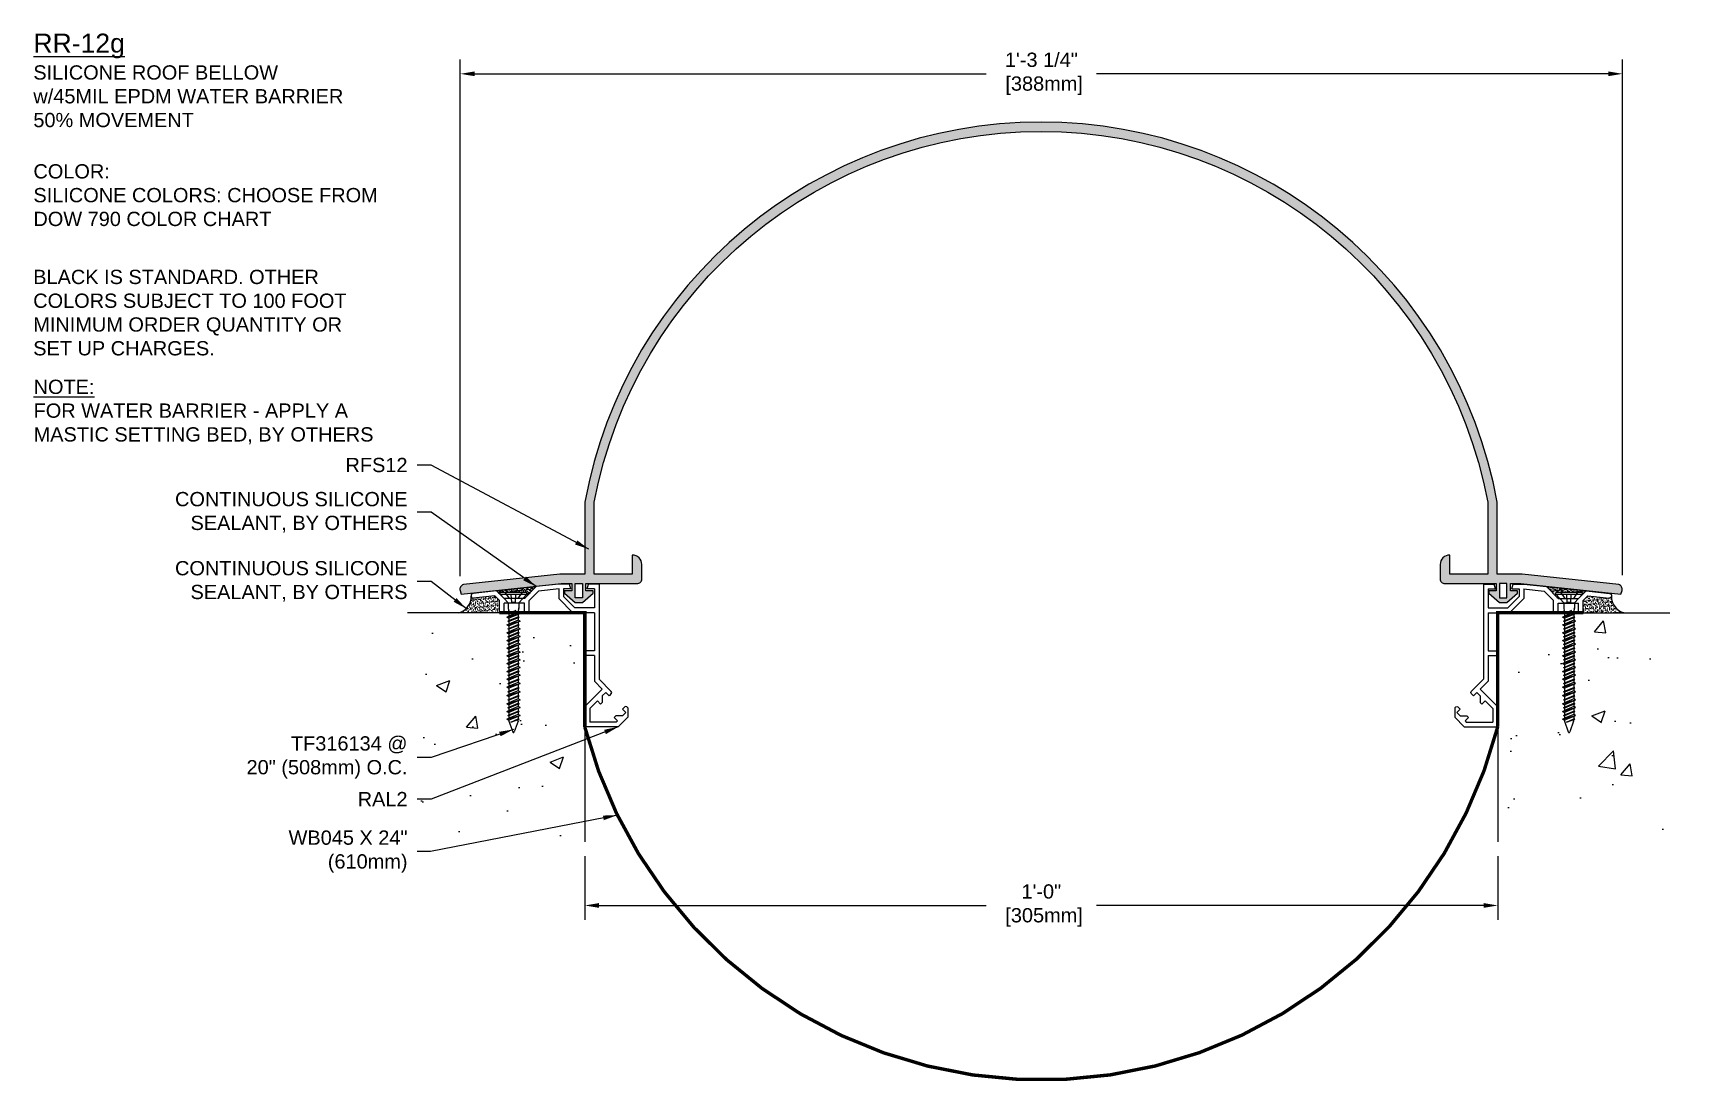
# Model space of a CAD drawing. Header units: inches. Extents: x -1.6 to 20.3, y -0.8 to 13.
import ezdxf

# ---------------------------------------------------------------- set-up
doc = ezdxf.new("R2010")
doc.units = ezdxf.units.IN
doc.header["$MEASUREMENT"] = 0
doc.linetypes.add('DASHED', pattern=[0.75, 0.5, -0.25])
for name, color, linetype in [('Anchors', 4, 'Continuous'), ('Conditions', 1, 'Continuous'), ('Dimensions', 3, 'Continuous'), ('Fillers', 2, 'Continuous'), ('Metals', 7, 'Continuous'), ('TEXT', 2, 'Continuous')]:
    doc.layers.add(name, color=color, linetype=linetype)
doc.styles.add('ARIAL', font='arial.ttf')
doc.dimstyles.new('Arial', dxfattribs={"dimtxt": 0.1875, "dimasz": 0.1875, "dimexe": 0.1875, "dimexo": 0.1875, "dimgap": 0.1875, "dimtad": 0, "dimtih": 1, "dimtoh": 1, "dimdec": 4, "dimzin": 3, "dimdsep": 46, "dimlunit": 4, "dimtxsty": 'ARIAL', "dimcen": 0.1875, "dimadec": 0, "dimazin": 0, "dimtfac": 1, "dimtdec": 4, "dimtofl": 0, "dimtmove": 0, "dimatfit": 3, "dimfxl": 0, "dimfrac": 2, "dimtolj": 1, "dimtzin": 0, "dimarcsym": 0})

# ---------------------------------------------------------------- blocks, each defined once
blk = doc.blocks.new('*D7')
at = {"layer": 'DEFPOINTS', "color": 0}
for p in [(5.632, 2.329), (17.632, 2.329), (17.632, 1.493)]:
    blk.add_point(p, dxfattribs=at)
at = {"layer": 'Dimensions', "color": 0, "lineweight": -2}
for p, q in [((5.632, 2.142), (5.632, 1.306)), ((17.632, 2.142), (17.632, 1.306)), ((5.82, 1.493), (10.907, 1.493)), ((17.445, 1.493), (12.357, 1.493))]:
    blk.add_line(p, q, dxfattribs=at)
at = {"layer": 'Dimensions', "color": 0}
for points in [[(5.82, 1.525), (5.82, 1.462), (5.632, 1.493)], [(17.445, 1.525), (17.445, 1.462), (17.632, 1.493)]]:
    blk.add_solid(points, dxfattribs=at)
at = {"layer": 'Dimensions', "color": 0, "insert": (11.632, 1.493), "char_height": 0.1875, "attachment_point": 5, "style": 'ARIAL'}
blk.add_mtext('\\A1;1\'-0"\\P [305mm]', dxfattribs=at)
blk = doc.blocks.new('*D8')
at = {"layer": 'DEFPOINTS', "color": 0}
for p in [(19.271, 12.423), (3.995, 5.632), (19.271, 5.649)]:
    blk.add_point(p, dxfattribs=at)
at = {"layer": 'Dimensions', "color": 0, "lineweight": -2}
for p, q in [((3.995, 5.82), (3.995, 12.61)), ((19.271, 5.836), (19.271, 12.61)), ((4.182, 12.423), (10.908, 12.423)), ((19.084, 12.423), (12.358, 12.423))]:
    blk.add_line(p, q, dxfattribs=at)
at = {"layer": 'Dimensions', "color": 0}
for points in [[(4.182, 12.454), (4.182, 12.392), (3.995, 12.423)], [(19.084, 12.454), (19.084, 12.392), (19.271, 12.423)]]:
    blk.add_solid(points, dxfattribs=at)
at = {"layer": 'Dimensions', "color": 0, "insert": (11.633, 12.423), "char_height": 0.1875, "attachment_point": 5, "style": 'ARIAL'}
blk.add_mtext('\\A1;1\'-3 1/4"\\P [388mm]', dxfattribs=at)
blk = doc.blocks.new('A$C63CB1885')
for p, q in [((-0.176, 0), (-0.175, 0.018)), ((-0.176, 0), (0.176, 0)), ((-0.176, 0), (-0.07, -0.113)), ((-0.163, 0.029), (0.163, 0.029)), ((0.07, -0.113), (0.176, 0)), ((0.176, 0), (0.175, 0.018)), ((-0.074, -0.251), (0.032, -0.215)), ((-0.07, -0.113), (0.07, -0.113)), ((-0.07, -0.113), (-0.07, -0.18)), ((-0.069, -0.189), (-0.063, -0.215)), ((-0.062, -0.245), (0.032, -0.215)), ((0.032, -0.215), (-0.062, -0.257)), ((0.069, -0.189), (0.063, -0.215)), ((0.07, -0.113), (0.07, -0.18)), ((-0.086, -0.302), (0.086, -0.251)), ((-0.086, -0.302), (-0.062, -0.289)), ((-0.086, -0.302), (-0.062, -0.315)), ((-0.086, -0.403), (0.086, -0.353)), ((-0.086, -0.403), (-0.062, -0.391)), ((-0.086, -0.403), (-0.062, -0.416)), ((-0.074, -0.251), (-0.062, -0.245)), ((-0.074, -0.251), (-0.062, -0.257)), ((-0.074, -0.353), (0.074, -0.302)), ((-0.074, -0.353), (-0.062, -0.346)), ((-0.074, -0.353), (-0.062, -0.359)), ((-0.074, -0.454), (0.074, -0.403)), ((-0.062, -0.225), (-0.062, -0.245)), ((0.062, -0.238), (-0.062, -0.289)), ((-0.062, -0.257), (-0.062, -0.289)), ((0.062, -0.264), (-0.062, -0.315)), ((-0.062, -0.346), (0.062, -0.296)), ((0.062, -0.308), (-0.062, -0.359)), ((-0.062, -0.315), (-0.062, -0.346)), ((0.062, -0.34), (-0.062, -0.391)), ((-0.062, -0.359), (-0.062, -0.391)), ((0.062, -0.366), (-0.062, -0.416)), ((-0.062, -0.448), (0.062, -0.397)), ((0.062, -0.41), (-0.062, -0.46)), ((-0.062, -0.416), (-0.062, -0.448)), ((0.062, -0.225), (0.062, -0.238)), ((0.086, -0.251), (0.062, -0.238)), ((0.086, -0.251), (0.062, -0.264)), ((0.062, -0.264), (0.062, -0.296)), ((0.074, -0.302), (0.062, -0.296)), ((0.074, -0.302), (0.062, -0.308)), ((0.062, -0.308), (0.062, -0.34)), ((0.086, -0.353), (0.062, -0.34)), ((0.086, -0.353), (0.062, -0.366)), ((0.062, -0.366), (0.062, -0.397)), ((0.074, -0.403), (0.062, -0.397)), ((0.074, -0.403), (0.062, -0.41)), ((0.062, -0.41), (0.062, -0.441)), ((-0.086, -0.505), (0.086, -0.454)), ((-0.086, -0.505), (-0.062, -0.492)), ((-0.086, -0.505), (-0.062, -0.518)), ((-0.086, -0.607), (0.086, -0.556)), ((-0.086, -0.607), (-0.062, -0.594)), ((-0.086, -0.607), (-0.062, -0.619)), ((-0.074, -0.454), (-0.062, -0.448)), ((-0.074, -0.454), (-0.062, -0.46)), ((-0.074, -0.556), (0.074, -0.505)), ((-0.074, -0.556), (-0.062, -0.55)), ((-0.074, -0.556), (-0.062, -0.562)), ((-0.074, -0.657), (0.074, -0.607)), ((-0.074, -0.657), (-0.062, -0.651)), ((0.062, -0.441), (-0.062, -0.492)), ((-0.062, -0.46), (-0.062, -0.492)), ((0.062, -0.467), (-0.062, -0.518)), ((-0.062, -0.55), (0.062, -0.499)), ((0.062, -0.511), (-0.062, -0.562)), ((-0.062, -0.518), (-0.062, -0.55)), ((0.062, -0.543), (-0.062, -0.594)), ((-0.062, -0.562), (-0.062, -0.594)), ((0.062, -0.569), (-0.062, -0.619)), ((-0.062, -0.651), (0.062, -0.6)), ((0.062, -0.613), (-0.062, -0.664)), ((-0.062, -0.619), (-0.062, -0.651)), ((0.062, -0.644), (-0.062, -0.695)), ((0.086, -0.454), (0.062, -0.441)), ((0.086, -0.454), (0.062, -0.467)), ((0.062, -0.467), (0.062, -0.499)), ((0.074, -0.505), (0.062, -0.499)), ((0.074, -0.505), (0.062, -0.511)), ((0.062, -0.511), (0.062, -0.543)), ((0.086, -0.556), (0.062, -0.543)), ((0.086, -0.556), (0.062, -0.569)), ((0.062, -0.569), (0.062, -0.6)), ((0.074, -0.607), (0.062, -0.6)), ((0.074, -0.607), (0.062, -0.613)), ((0.062, -0.613), (0.062, -0.644)), ((0.086, -0.657), (0.062, -0.644)), ((-0.086, -0.708), (0.086, -0.657)), ((-0.086, -0.708), (-0.062, -0.695)), ((-0.086, -0.708), (-0.062, -0.721)), ((-0.086, -0.81), (0.086, -0.759)), ((-0.086, -0.81), (-0.062, -0.797)), ((-0.086, -0.81), (-0.062, -0.823)), ((-0.086, -0.911), (0.086, -0.86)), ((-0.074, -0.657), (-0.062, -0.664)), ((-0.074, -0.759), (0.074, -0.708)), ((-0.074, -0.759), (-0.062, -0.753)), ((-0.074, -0.759), (-0.062, -0.765)), ((-0.074, -0.86), (0.074, -0.81)), ((-0.074, -0.86), (-0.062, -0.854)), ((-0.074, -0.86), (-0.062, -0.867)), ((-0.062, -0.664), (-0.062, -0.695)), ((0.062, -0.67), (-0.062, -0.721)), ((-0.062, -0.753), (0.062, -0.702)), ((0.062, -0.714), (-0.062, -0.765)), ((-0.062, -0.721), (-0.062, -0.753)), ((0.062, -0.746), (-0.062, -0.797)), ((-0.062, -0.765), (-0.062, -0.797)), ((0.062, -0.772), (-0.062, -0.823)), ((-0.062, -0.854), (0.062, -0.804)), ((0.062, -0.816), (-0.062, -0.867)), ((-0.062, -0.823), (-0.062, -0.854)), ((0.062, -0.848), (-0.062, -0.898)), ((-0.062, -0.867), (-0.062, -0.898)), ((0.062, -0.873), (-0.062, -0.924)), ((0.086, -0.657), (0.062, -0.67)), ((0.062, -0.67), (0.062, -0.702)), ((0.074, -0.708), (0.062, -0.702)), ((0.074, -0.708), (0.062, -0.714)), ((0.062, -0.714), (0.062, -0.746)), ((0.086, -0.759), (0.062, -0.746)), ((0.086, -0.759), (0.062, -0.772)), ((0.062, -0.772), (0.062, -0.804)), ((0.074, -0.81), (0.062, -0.804)), ((0.074, -0.81), (0.062, -0.816)), ((0.062, -0.816), (0.062, -0.848)), ((0.086, -0.86), (0.062, -0.848)), ((0.086, -0.86), (0.062, -0.873)), ((0.062, -0.873), (0.062, -0.905)), ((-0.086, -0.911), (-0.062, -0.898)), ((-0.086, -0.911), (-0.062, -0.924)), ((-0.086, -1.013), (0.086, -0.962)), ((-0.086, -1.013), (-0.062, -1)), ((-0.086, -1.013), (-0.062, -1.026)), ((-0.086, -1.114), (0.086, -1.064)), ((-0.074, -0.962), (0.074, -0.911)), ((-0.074, -0.962), (-0.062, -0.956)), ((-0.074, -0.962), (-0.062, -0.968)), ((-0.074, -1.064), (0.074, -1.013)), ((-0.074, -1.064), (-0.062, -1.057)), ((-0.074, -1.064), (-0.062, -1.07)), ((-0.062, -0.956), (0.062, -0.905)), ((0.062, -0.917), (-0.062, -0.968)), ((-0.062, -0.924), (-0.062, -0.956)), ((0.062, -0.949), (-0.062, -1)), ((-0.062, -0.968), (-0.062, -1)), ((0.062, -0.975), (-0.062, -1.026)), ((-0.062, -1.057), (0.062, -1.007)), ((0.062, -1.019), (-0.062, -1.07)), ((-0.062, -1.026), (-0.062, -1.057)), ((0.062, -1.051), (-0.062, -1.101)), ((-0.062, -1.07), (-0.062, -1.101)), ((0.062, -1.077), (-0.062, -1.127)), ((0.074, -0.911), (0.062, -0.905)), ((0.074, -0.911), (0.062, -0.917)), ((0.062, -0.917), (0.062, -0.949)), ((0.086, -0.962), (0.062, -0.949)), ((0.086, -0.962), (0.062, -0.975)), ((0.062, -0.975), (0.062, -1.007)), ((0.074, -1.013), (0.062, -1.007)), ((0.074, -1.013), (0.062, -1.019)), ((0.062, -1.019), (0.062, -1.051)), ((0.086, -1.064), (0.062, -1.051)), ((0.086, -1.064), (0.062, -1.077)), ((0.062, -1.077), (0.062, -1.115)), ((-0.086, -1.114), (-0.062, -1.101)), ((-0.086, -1.114), (-0.062, -1.127)), ((-0.086, -1.222), (0.086, -1.171)), ((-0.086, -1.222), (-0.062, -1.209)), ((-0.086, -1.222), (-0.062, -1.235)), ((-0.086, -1.332), (0.086, -1.282)), ((-0.074, -1.171), (0.074, -1.121)), ((-0.074, -1.171), (-0.062, -1.165)), ((-0.074, -1.171), (-0.062, -1.178)), ((-0.074, -1.282), (0.074, -1.231)), ((-0.074, -1.282), (-0.062, -1.275)), ((-0.074, -1.282), (-0.062, -1.288)), ((-0.062, -1.165), (0.062, -1.115)), ((0.062, -1.127), (-0.062, -1.178)), ((-0.062, -1.127), (-0.062, -1.165)), ((0.062, -1.159), (-0.062, -1.209)), ((-0.062, -1.178), (-0.062, -1.209)), ((0.062, -1.184), (-0.062, -1.235)), ((-0.062, -1.275), (0.062, -1.225)), ((-0.062, -1.235), (-0.062, -1.275)), ((0.062, -1.237), (-0.062, -1.288)), ((0.062, -1.269), (-0.062, -1.319)), ((-0.062, -1.288), (-0.062, -1.319)), ((0.062, -1.295), (-0.062, -1.345)), ((0.074, -1.121), (0.062, -1.115)), ((0.074, -1.121), (0.062, -1.127)), ((0.062, -1.127), (0.062, -1.159)), ((0.086, -1.171), (0.062, -1.159)), ((0.086, -1.171), (0.062, -1.184)), ((0.062, -1.184), (0.062, -1.225)), ((0.074, -1.231), (0.062, -1.225)), ((0.074, -1.231), (0.062, -1.237)), ((0.062, -1.237), (0.062, -1.269)), ((0.086, -1.282), (0.062, -1.269)), ((0.086, -1.282), (0.062, -1.295)), ((0.062, -1.295), (0.062, -1.33)), ((-0.086, -1.332), (-0.062, -1.319)), ((-0.086, -1.332), (-0.062, -1.345)), ((-0.086, -1.438), (0.086, -1.387)), ((-0.086, -1.438), (-0.062, -1.425)), ((-0.086, -1.438), (-0.062, -1.451)), ((-0.086, -1.54), (0.086, -1.489)), ((-0.086, -1.54), (-0.062, -1.527)), ((-0.074, -1.387), (0.074, -1.336)), ((-0.074, -1.387), (-0.062, -1.381)), ((-0.074, -1.387), (-0.062, -1.393)), ((-0.074, -1.489), (0.074, -1.439)), ((-0.074, -1.489), (-0.062, -1.483)), ((-0.074, -1.489), (-0.062, -1.496)), ((-0.062, -1.381), (0.062, -1.33)), ((0.062, -1.343), (-0.062, -1.393)), ((-0.062, -1.345), (-0.062, -1.381)), ((0.062, -1.374), (-0.062, -1.425)), ((-0.062, -1.393), (-0.062, -1.425)), ((0.062, -1.4), (-0.062, -1.451)), ((-0.062, -1.483), (0.062, -1.433)), ((0.062, -1.445), (-0.062, -1.496)), ((-0.062, -1.451), (-0.062, -1.483)), ((0.062, -1.477), (-0.062, -1.527)), ((-0.062, -1.496), (-0.062, -1.527)), ((0.062, -1.502), (-0.062, -1.553)), ((0.074, -1.336), (0.062, -1.33)), ((0.074, -1.336), (0.062, -1.343)), ((0.062, -1.343), (0.062, -1.374)), ((0.086, -1.387), (0.062, -1.374)), ((0.086, -1.387), (0.062, -1.4)), ((0.062, -1.4), (0.062, -1.433)), ((0.074, -1.439), (0.062, -1.433)), ((0.074, -1.439), (0.062, -1.445)), ((0.062, -1.445), (0.062, -1.477)), ((0.086, -1.489), (0.062, -1.477)), ((0.086, -1.489), (0.062, -1.502)), ((0.062, -1.502), (0.062, -1.535)), ((-0.086, -1.54), (-0.062, -1.553)), ((-0.086, -1.643), (0.086, -1.592)), ((-0.086, -1.643), (-0.062, -1.63)), ((-0.086, -1.643), (-0.062, -1.655)), ((-0.074, -1.592), (0.074, -1.541)), ((-0.074, -1.592), (-0.062, -1.586)), ((-0.074, -1.592), (-0.062, -1.598)), ((-0.062, -1.586), (0.062, -1.535)), ((0.062, -1.547), (-0.062, -1.598)), ((-0.062, -1.553), (-0.062, -1.586)), ((0.062, -1.579), (-0.062, -1.63)), ((-0.062, -1.598), (-0.062, -1.63)), ((0.062, -1.605), (-0.062, -1.655)), ((-0.06, -1.668), (-0.01, -1.81)), ((-0.034, -1.679), (0.062, -1.636)), ((-0.034, -1.679), (0.074, -1.643)), ((0.062, -1.649), (-0.034, -1.679)), ((0.06, -1.668), (0.01, -1.81)), ((0.074, -1.541), (0.062, -1.535)), ((0.074, -1.541), (0.062, -1.547)), ((0.062, -1.547), (0.062, -1.579)), ((0.086, -1.592), (0.062, -1.579)), ((0.086, -1.592), (0.062, -1.605)), ((0.062, -1.605), (0.062, -1.652)), ((0.074, -1.643), (0.062, -1.636)), ((0.074, -1.643), (0.062, -1.649))]:
    blk.add_line(p, q)
at = {"linetype": 'DASHED', "ltscale": 0.025}
for p, q in [((-0.113, 0.029), (-0.024, -0.106)), ((-0.024, -0.106), (-0.031, 0.028)), ((0.024, -0.106), (0.031, 0.029)), ((0.112, 0.029), (0.024, -0.106)), ((-0.024, -0.106), (0.024, -0.106))]:
    blk.add_line(p, q, dxfattribs=at)
for centre, radius, start, end in [((-0.163, 0.017), 0.0112, 90, 175), ((0.163, 0.017), 0.0112, 5, 90), ((-0.023, -0.18), 0.0465, 180, 191.9357), ((-0.109, -0.225), 0.0465, 0, 11.9357), ((0.109, -0.225), 0.0465, 168.0643, 180), ((0.023, -0.18), 0.0465, 348.0643, 0), ((-0.016, -1.652), 0.0465, 183.9476, 199.3058), ((0.016, -1.652), 0.0465, 340.6942, 0), ((0, -1.806), 0.0106, 204.1001, 335.8999)]:
    blk.add_arc(centre, radius, start, end)
blk = doc.blocks.new('TF316134')
blk.add_blockref('A$C63CB1885', (0, -0.0285))
blk = doc.blocks.new('RAL2')
for p, q in [((-1.162, 1.787), (-1.47, 1.753)), ((-1.062, 1.687), (-1.162, 1.787)), ((-0.797, 1.687), (-0.642, 1.843)), ((-0.735, 1.662), (-0.613, 1.784)), ((-0.345, 1.875), (-0.642, 1.843)), ((-0.338, 1.813), (-0.613, 1.784)), ((-0.205, 1.875), (-0.345, 1.875)), ((-0.345, 1.813), (-0.345, 1.687)), ((-0.188, 1.813), (-0.283, 1.813)), ((-0.283, 1.813), (-0.283, 1.713)), ((-0.188, 1.813), (-0.205, 1.875)), ((0.03, 1.813), (0.047, 1.875)), ((0.125, 1.813), (0.03, 1.813)), ((0.187, 1.875), (0.047, 1.875)), ((0.125, 1.813), (0.125, 1.562)), ((0.187, 1.875), (0.187, 0.625)), ((-1.497, 1.72), (-1.497, 1.718)), ((-1.185, 1.722), (-1.464, 1.692)), ((-1.125, 1.662), (-1.185, 1.722)), ((-1.125, 1.5), (-1.125, 1.662)), ((-0.797, 1.687), (-1.062, 1.687)), ((-0.797, 1.625), (-1.062, 1.625)), ((-1.062, 1.5), (-1.062, 1.625)), ((-0.797, 1.5), (-0.797, 1.625)), ((-0.735, 1.5), (-0.735, 1.662)), ((-0.158, 1.5), (-0.345, 1.687)), ((-0.132, 1.562), (-0.283, 1.713)), ((0.125, 1.562), (-0.132, 1.562)), ((-1.062, 1.5), (-1.125, 1.5)), ((-0.735, 1.5), (-0.797, 1.5)), ((0.125, 1.5), (-0.158, 1.5)), ((0.125, 1.5), (0.125, 1)), ((0, 1), (0, 0.938)), ((0.125, 1), (0, 1)), ((0.125, 0.938), (0, 0.938)), ((0.125, 0.938), (0.125, 0.599)), ((0.228, 0.496), (0, 0.268)), ((0.125, 0.599), (0.228, 0.496)), ((0.187, 0.625), (0.346, 0.466)), ((0.272, 0.452), (0.228, 0.408)), ((0.272, 0.452), (0.316, 0.408)), ((0, 0.268), (0, 0)), ((0.163, 0.343), (0.062, 0.242)), ((0.062, 0.242), (0.062, 0.062)), ((0.163, 0.343), (0.206, 0.299)), ((0.228, 0.321), (0.206, 0.299)), ((0.228, 0.408), (0.228, 0.321)), ((0.346, 0.438), (0.316, 0.408)), ((0.522, 0.261), (0.493, 0.232)), ((0.493, 0.232), (0.537, 0.187)), ((0.551, 0.261), (0.563, 0.249)), ((0.563, 0.249), (0.563, 0.125)), ((0.438, 0), (0, 0)), ((0.412, 0.062), (0.062, 0.062)), ((0.405, 0.144), (0.383, 0.122)), ((0.383, 0.122), (0.428, 0.077)), ((0.493, 0.143), (0.405, 0.144)), ((0.428, 0.077), (0.412, 0.062)), ((0.563, 0.125), (0.438, 0)), ((0.537, 0.187), (0.493, 0.143))]:
    blk.add_line(p, q)
for centre, radius, start, end in [((-1.467, 1.723), 0.03, 96.1768, 186.1768), ((-1.467, 1.721), 0.03, 186.1768, 276.1768), ((0.332, 0.452), 0.02, 315, 45), ((0.537, 0.247), 0.02, 45, 135)]:
    blk.add_arc(centre, radius, start, end)
blk = doc.blocks.new('RFS12 at 12RR')
h = blk.add_hatch(color=256)
h.dxf.hatch_style = 1
h.paths.add_polyline_path([(0.172, 1.07), (0.172, 0.125), (-0.156, 0.125), (-1.424, -0.013, 0.450136), (-1.466, -0.097), (-1.452, -0.138), (-0.14, 0), (0, 0), (0, -0.094), (-0.094, -0.094), (-0.094, -0.125), (0.047, -0.25), (0.094, -0.25), (0.141, -0.25), (0.281, -0.125), (0.281, -0.094), (0.188, -0.094), (0.188, 0), (0.859, 0, 0.414214), (0.922, 0.062), (0.922, 0.251, 0.416578), (0.797, 0.375), (0.797, 0.125), (0.297, 0.125), (0.297, 1.07, -0.829699), (12.041, 1.07), (12.041, 0.125), (11.541, 0.125), (11.541, 0.375, 0.416578), (11.416, 0.251), (11.416, 0.062, 0.414214), (11.478, 0), (12.15, 0), (12.15, -0.094), (12.056, -0.094), (12.056, -0.125), (12.197, -0.25), (12.244, -0.25), (12.291, -0.25), (12.431, -0.125), (12.431, -0.094), (12.338, -0.094), (12.338, 0), (12.477, 0), (13.79, -0.138), (13.806, -0.09, 0.507051), (13.743, -0.011), (12.494, 0.125), (12.166, 0.125), (12.166, 1.07, 0.832911)])
h.paths.add_polyline_path([(12.197, 0), (12.244, 0), (12.291, 0), (12.291, -0.188), (12.197, -0.188)], flags=16)
h.paths.add_polyline_path([(0.141, 0), (0.141, -0.188), (0.047, -0.188), (0.047, 0), (0.094, 0)], flags=16)
blk.add_lwpolyline([(12.166, 0.125), (12.166, 1.07, 0.832911), (0.172, 1.07), (0.172, 0.125), (-0.156, 0.125), (-1.424, -0.013, 0.414214), (-1.468, -0.09), (-1.452, -0.138), (-0.14, 0), (0, 0), (0, -0.094), (-0.094, -0.094), (-0.094, -0.125), (0.047, -0.25), (0.094, -0.25), (0.141, -0.25), (0.281, -0.125), (0.281, -0.094), (0.188, -0.094), (0.188, 0), (0.859, 0, 0.414214), (0.922, 0.062), (0.922, 0.251, 0.414214), (0.798, 0.375), (0.797, 0.375), (0.797, 0.125), (0.297, 0.125), (0.297, 1.07, -0.829699), (12.041, 1.07), (12.041, 0.125), (11.541, 0.125), (11.541, 0.375), (11.54, 0.375, 0.414214), (11.416, 0.251), (11.416, 0.062, 0.414214), (11.478, 0), (12.15, 0), (12.15, -0.094), (12.056, -0.094), (12.056, -0.125), (12.197, -0.25), (12.244, -0.25), (12.291, -0.25), (12.431, -0.125), (12.431, -0.094), (12.338, -0.094), (12.338, 0), (12.477, 0), (13.79, -0.138), (13.806, -0.09, 0.414214), (13.762, -0.013), (12.494, 0.125)], format="xyb", close=True)
for points in [[(0.141, 0), (0.141, -0.188), (0.047, -0.188), (0.047, 0), (0.094, 0)], [(12.197, 0), (12.197, -0.188), (12.291, -0.188), (12.291, 0), (12.244, 0)]]:
    blk.add_lwpolyline(points, close=True)

msp = doc.modelspace()

# ---------------------------------------------------------------- hatches: boundary and pattern name
at = {"layer": 'Conditions'}
h = msp.add_hatch(dxfattribs=at)
h.set_pattern_fill('AR-SAND', color=256, scale=0.02)
h.set_pattern_definition([(37.5, (0.273845, 0.023458), (-0.00125987, 0.03853648), [0, -0.0304, 0, -0.034, 0, -0.0325]), (7.5, (0.273845, 0.02346), (0.03539553, 0.05644292), [0, -0.0164, 0, -0.0274, 0, -0.0105]), (327.5, (0.249245, 0.023458), (0.06228284, 0.00011318), [0, -0.01, 0, -0.036, 0, -0.047]), (317.5, (0.249245, 0.02346), (0.06012253, 0.0175535), [0, -0.005, 0, -0.0236, 0, -0.027])])
h.paths.add_polyline_path([(4.50877, 5.50279), (4.44885, 5.56271), (4.17027, 5.53256, -0.41421356), (4.13722, 5.55916, -0.35781751), (3.97575, 5.34097), (4.50877, 5.34097)])
h = msp.add_hatch(dxfattribs=at)
h.set_pattern_fill('AR-SAND', color=256, scale=0.02)
h.set_pattern_definition([(37.5, (0.318456, 1.217905), (-0.00125987, 0.03853648), [0, -0.0304, 0, -0.034, 0, -0.0325]), (7.5, (0.318456, 1.217905), (0.03539553, 0.05644292), [0, -0.0164, 0, -0.0274, 0, -0.0105]), (327.5, (0.293856, 1.217905), (0.06228284, 0.00011318), [0, -0.01, 0, -0.036, 0, -0.047]), (317.5, (0.293856, 1.217905), (0.06012253, 0.0175535), [0, -0.005, 0, -0.0236, 0, -0.027])])
h.paths.add_polyline_path([(4.99217, 5.68388), (4.4717, 5.62755), (4.56042, 5.53883), (4.51837, 5.58325), (4.51996, 5.60148, -0.38887873), (4.53117, 5.61175), (4.85806, 5.61175, -0.38887873), (4.86927, 5.60148), (4.87087, 5.58325), (4.81854, 5.52797), (4.83627, 5.52797)])
h = msp.add_hatch(dxfattribs=at)
h.set_pattern_fill('AR-SAND', color=256, scale=0.02)
h.set_pattern_definition([(37.5, (5.318456, 1.217905), (-0.00125987, 0.038536475), [0, -0.0304, 0, -0.034, 0, -0.0325]), (7.5, (5.318456, 1.217905), (0.03539553, 0.05644292), [0, -0.0164, 0, -0.0274, 0, -0.0105]), (327.5, (5.293856, 1.217905), (0.06228284, 0.00011318), [0, -0.01, 0, -0.036, 0, -0.047]), (317.5, (5.293856, 1.217905), (0.06012253, 0.01755351), [0, -0.005, 0, -0.0236, 0, -0.027])])
h.paths.add_polyline_path([(18.27187, 5.68388), (18.42777, 5.52797), (18.44551, 5.52797), (18.39318, 5.58325), (18.39477, 5.60148, -0.38887873), (18.40598, 5.61175), (18.73288, 5.61175, -0.38887873), (18.74408, 5.60148), (18.74568, 5.58325), (18.70363, 5.53883), (18.79235, 5.62755)])
h = msp.add_hatch(dxfattribs=at)
h.set_pattern_fill('AR-SAND', color=256, scale=0.02)
h.set_pattern_definition([(37.5, (10.264714, 0.024446), (-0.00125987, 0.03853648), [0, -0.0304, 0, -0.034, 0, -0.0325]), (7.5, (10.264714, 0.024446), (0.03539553, 0.05644292), [0, -0.0164, 0, -0.0274, 0, -0.0105]), (327.5, (10.240114, 0.024446), (0.06228284, 0.00011318), [0, -0.01, 0, -0.036, 0, -0.047]), (317.5, (10.240114, 0.024446), (0.06012253, 0.0175535), [0, -0.005, 0, -0.0236, 0, -0.027])])
edge = h.paths.add_edge_path()
edge.add_line((18.75527, 5.50279), (18.81519, 5.56271))
edge.add_line((18.81519, 5.56271), (19.09388, 5.53355))
edge.add_arc((19.09711, 5.56338), 0.03, 263.823199, 353.823199)
edge.add_arc((19.3406, 5.54943), 0.21393, 177.127365, 255.879759)
edge.add_line((19.28841, 5.34196), (18.75527, 5.34196))
edge.add_line((18.75527, 5.34196), (18.75527, 5.50279))
h = msp.add_hatch(dxfattribs=at)
h.set_pattern_fill('AR-CONC', color=256, scale=0.25)
h.set_pattern_definition([(50, (25.5884, -55.4), (1.79315, -0.15688), [0.1875, -2.0625]), (355, (25.5884, -55.4), (-0.34688, 1.88048), [0.15, -1.65]), (100.4514, (25.7378, -55.413), (1.44627, 1.7236), [0.15935, -1.752855]), (46.1842, (25.5884, -54.9), (2.6681, -0.4138), [0.28125, -3.09375]), (96.6356, (25.8107, -54.9345), (2.33665, 2.4353), [0.23903, -2.62928]), (351.184, (25.5884, -54.9), (2.33665, 2.4353), [0.225, -2.475]), (21, (25.8384, -55.025), (1.492268, -1.006547), [0.1875, -2.0625]), (326, (25.8384, -55.025), (0.60829, 1.812875), [0.15, -1.65]), (71.4514, (25.9627, -55.1089), (2.100556, 0.80633), [0.15935, -1.752855]), (37.5, (25.58836, -55.4), (0.0303996, 0.8322346), [0, -1.63, 0, -1.675, 0, -1.65625]), (7.5, (25.5884, -55.4), (0.657674, 0.986029), [0, -0.955, 0, -1.5925, 0, -0.63125]), (327.5, (25.03086, -55.4), (1.334556, -0.056387), [0, -0.625, 0, -1.95, 0, -2.5875]), (317.5, (24.7809, -55.4), (1.457965, 0.250262), [0, -0.8125, 0, -1.295, 0, -1.8375])])
h.paths.add_polyline_path([(4.60837, 4.17819), (4.63237, 4.19111), (4.63237, 4.22281), (4.62092, 4.22897), (4.63237, 4.23513), (4.63237, 4.26683), (4.60837, 4.27975), (4.63237, 4.29268), (4.63237, 4.32437), (4.62092, 4.33053), (4.63237, 4.3367), (4.63237, 4.36839), (4.60837, 4.38131), (4.63237, 4.39424), (4.63237, 4.42593), (4.62092, 4.43209), (4.63237, 4.43826), (4.63237, 4.46214), (4.60837, 4.47506), (4.63237, 4.48799), (4.63237, 4.51968), (4.62092, 4.52584), (4.63237, 4.53201), (4.63237, 4.5637), (4.60837, 4.57663), (4.63237, 4.58955), (4.63237, 4.62124), (4.62092, 4.62741), (4.63237, 4.63357), (4.63237, 4.66526), (4.60837, 4.67819), (4.63237, 4.69111), (4.63237, 4.72281), (4.62092, 4.72897), (4.63237, 4.73513), (4.63237, 4.76683), (4.60837, 4.77975), (4.63237, 4.79268), (4.63237, 4.82437), (4.62092, 4.83053), (4.63237, 4.8367), (4.63237, 4.86839), (4.60837, 4.88131), (4.63237, 4.89424), (4.63237, 4.92593), (4.62092, 4.93209), (4.63237, 4.93826), (4.63237, 4.96995), (4.60837, 4.98288), (4.63237, 4.9958), (4.63237, 5.02749), (4.62092, 5.03366), (4.63237, 5.03982), (4.63237, 5.07151), (4.60837, 5.08444), (4.63237, 5.09736), (4.63237, 5.12906), (4.62092, 5.13522), (4.63237, 5.14138), (4.63237, 5.17308), (4.60837, 5.186), (4.63237, 5.19893), (4.63237, 5.23062), (4.62092, 5.23678), (4.63237, 5.24295), (4.63237, 5.27464), (4.60837, 5.28756), (4.63237, 5.30049), (4.63237, 5.33218), (4.61604, 5.34097), (3.29931, 5.34097), (3.29931, 2.32918), (5.63202, 2.32918), (5.63202, 5.34097), (5.47577, 5.34097), (4.77598, 5.34097), (4.78087, 5.33834), (4.75687, 5.32542), (4.75687, 5.29373), (4.76831, 5.28756), (4.75687, 5.2814), (4.75687, 5.24971), (4.78087, 5.23678), (4.75687, 5.22386), (4.75687, 5.19216), (4.76831, 5.186), (4.75687, 5.17984), (4.75687, 5.14814), (4.78087, 5.13522), (4.75687, 5.12229), (4.75687, 5.0906), (4.76831, 5.08444), (4.75687, 5.07827), (4.75687, 5.04658), (4.78087, 5.03366), (4.75687, 5.02073), (4.75687, 4.98904), (4.76831, 4.98288), (4.75687, 4.97671), (4.75687, 4.94502), (4.78087, 4.93209), (4.75687, 4.91917), (4.75687, 4.88748), (4.76831, 4.88131), (4.75687, 4.87515), (4.75687, 4.84346), (4.78087, 4.83053), (4.75687, 4.81761), (4.75687, 4.78591), (4.76831, 4.77975), (4.75687, 4.77359), (4.75687, 4.74189), (4.78087, 4.72897), (4.75687, 4.71604), (4.75687, 4.68435), (4.76831, 4.67819), (4.75687, 4.67202), (4.75687, 4.64033), (4.78087, 4.62741), (4.75687, 4.61448), (4.75687, 4.58279), (4.76831, 4.57663), (4.75687, 4.57046), (4.75687, 4.53877), (4.78087, 4.52584), (4.75687, 4.51292), (4.75687, 4.48904), (4.76831, 4.48288), (4.75687, 4.47671), (4.75687, 4.44502), (4.78087, 4.43209), (4.75687, 4.41917), (4.75687, 4.38748), (4.76831, 4.38131), (4.75687, 4.37515), (4.75687, 4.34346), (4.78087, 4.33053), (4.75687, 4.31761), (4.75687, 4.28591), (4.76831, 4.27975), (4.75687, 4.27359), (4.75687, 4.24189), (4.78087, 4.22897), (4.75687, 4.21604), (4.75687, 4.18435), (4.76831, 4.17819), (4.75687, 4.17202), (4.75687, 4.14033), (4.78087, 4.12741), (4.75687, 4.11448), (4.75687, 4.08279), (4.76831, 4.07663), (4.75687, 4.07046), (4.75687, 4.03877), (4.78087, 4.02584), (4.75687, 4.01292), (4.75687, 3.98123), (4.76831, 3.97506), (4.75687, 3.9689), (4.75687, 3.93628, -0.08443704), (4.75425, 3.9209), (4.70484, 3.77985, -0.70927499), (4.68498, 3.77819), (4.63498, 3.9209, -0.08443704), (4.63237, 3.93628), (4.63237, 3.96214), (4.60837, 3.97506), (4.63237, 3.98799), (4.63237, 4.01968), (4.62092, 4.02584), (4.63237, 4.03201), (4.63237, 4.0637), (4.60837, 4.07663), (4.63237, 4.08955), (4.63237, 4.12124), (4.62092, 4.12741), (4.63237, 4.13357), (4.63237, 4.16526)])
h = msp.add_hatch(dxfattribs=at)
h.set_pattern_fill('AR-CONC', color=256, scale=0.25)
h.set_pattern_definition([(50, (33.5884, -55.4), (1.79315, -0.15688), [0.1875, -2.0625]), (355, (33.5884, -55.4), (-0.34688, 1.88048), [0.15, -1.65]), (100.4514, (33.7378, -55.413), (1.44627, 1.7236), [0.15935, -1.752855]), (46.184, (33.5884, -54.9), (2.6681, -0.4138), [0.28125, -3.09375]), (96.6356, (33.8107, -54.9345), (2.33665, 2.4353), [0.23903, -2.62928]), (351.184, (33.5884, -54.9), (2.33665, 2.4353), [0.225, -2.475]), (21, (33.8384, -55.025), (1.492268, -1.006547), [0.1875, -2.0625]), (326, (33.8384, -55.025), (0.60829, 1.812875), [0.15, -1.65]), (71.4514, (33.9627, -55.1089), (2.100556, 0.80633), [0.15935, -1.752855]), (37.5, (33.58836, -55.4), (0.0303996, 0.8322346), [0, -1.63, 0, -1.675, 0, -1.65625]), (7.5, (33.5884, -55.4), (0.657674, 0.986029), [0, -0.955, 0, -1.5925, 0, -0.63125]), (327.5, (33.03086, -55.4), (1.334556, -0.056387), [0, -0.625, 0, -1.95, 0, -2.5875]), (317.5, (32.7809, -55.4), (1.457965, 0.250262), [0, -0.8125, 0, -1.295, 0, -1.8375])])
h.paths.add_polyline_path([(19.90118, 5.34097), (18.6508, 5.34097), (18.65568, 5.33834), (18.63168, 5.32542), (18.63168, 5.29373), (18.64312, 5.28756), (18.63168, 5.2814), (18.63168, 5.24971), (18.65568, 5.23678), (18.63168, 5.22386), (18.63168, 5.19216), (18.64312, 5.186), (18.63168, 5.17984), (18.63168, 5.14814), (18.65568, 5.13522), (18.63168, 5.12229), (18.63168, 5.0906), (18.64312, 5.08444), (18.63168, 5.07827), (18.63168, 5.04658), (18.65568, 5.03366), (18.63168, 5.02073), (18.63168, 4.98904), (18.64312, 4.98288), (18.63168, 4.97671), (18.63168, 4.94502), (18.65568, 4.93209), (18.63168, 4.91917), (18.63168, 4.88748), (18.64312, 4.88131), (18.63168, 4.87515), (18.63168, 4.84346), (18.65568, 4.83053), (18.63168, 4.81761), (18.63168, 4.78591), (18.64312, 4.77975), (18.63168, 4.77359), (18.63168, 4.74189), (18.65568, 4.72897), (18.63168, 4.71604), (18.63168, 4.68435), (18.64312, 4.67819), (18.63168, 4.67202), (18.63168, 4.64033), (18.65568, 4.62741), (18.63168, 4.61448), (18.63168, 4.58279), (18.64312, 4.57663), (18.63168, 4.57046), (18.63168, 4.53877), (18.65568, 4.52584), (18.63168, 4.51292), (18.63168, 4.48904), (18.64312, 4.48288), (18.63168, 4.47671), (18.63168, 4.44502), (18.65568, 4.43209), (18.63168, 4.41917), (18.63168, 4.38748), (18.64312, 4.38131), (18.63168, 4.37515), (18.63168, 4.34346), (18.65568, 4.33053), (18.63168, 4.31761), (18.63168, 4.28591), (18.64312, 4.27975), (18.63168, 4.27359), (18.63168, 4.24189), (18.65568, 4.22897), (18.63168, 4.21604), (18.63168, 4.18435), (18.64312, 4.17819), (18.63168, 4.17202), (18.63168, 4.14033), (18.65568, 4.12741), (18.63168, 4.11448), (18.63168, 4.08279), (18.64312, 4.07663), (18.63168, 4.07046), (18.63168, 4.03877), (18.65568, 4.02584), (18.63168, 4.01292), (18.63168, 3.98123), (18.64312, 3.97506), (18.63168, 3.9689), (18.63168, 3.93628, -0.08443704), (18.62906, 3.9209), (18.57965, 3.77985, -0.70927499), (18.55979, 3.77819), (18.50979, 3.9209, -0.08443704), (18.50718, 3.93628), (18.50718, 3.96214), (18.48318, 3.97506), (18.50718, 3.98799), (18.50718, 4.01968), (18.49573, 4.02584), (18.50718, 4.03201), (18.50718, 4.0637), (18.48318, 4.07663), (18.50718, 4.08955), (18.50718, 4.12124), (18.49573, 4.12741), (18.50718, 4.13357), (18.50718, 4.16526), (18.48318, 4.17819), (18.50718, 4.19111), (18.50718, 4.22281), (18.49573, 4.22897), (18.50718, 4.23513), (18.50718, 4.26683), (18.48318, 4.27975), (18.50718, 4.29268), (18.50718, 4.32437), (18.49573, 4.33053), (18.50718, 4.3367), (18.50718, 4.36839), (18.48318, 4.38131), (18.50718, 4.39424), (18.50718, 4.42593), (18.49573, 4.43209), (18.50718, 4.43826), (18.50718, 4.46214), (18.48318, 4.47506), (18.50718, 4.48799), (18.50718, 4.51968), (18.49573, 4.52584), (18.50718, 4.53201), (18.50718, 4.5637), (18.48318, 4.57663), (18.50718, 4.58955), (18.50718, 4.62124), (18.49573, 4.62741), (18.50718, 4.63357), (18.50718, 4.66526), (18.48318, 4.67819), (18.50718, 4.69111), (18.50718, 4.72281), (18.49573, 4.72897), (18.50718, 4.73513), (18.50718, 4.76683), (18.48318, 4.77975), (18.50718, 4.79268), (18.50718, 4.82437), (18.49573, 4.83053), (18.50718, 4.8367), (18.50718, 4.86839), (18.48318, 4.88131), (18.50718, 4.89424), (18.50718, 4.92593), (18.49573, 4.93209), (18.50718, 4.93826), (18.50718, 4.96995), (18.48318, 4.98288), (18.50718, 4.9958), (18.50718, 5.02749), (18.49573, 5.03366), (18.50718, 5.03982), (18.50718, 5.07151), (18.48318, 5.08444), (18.50718, 5.09736), (18.50718, 5.12906), (18.49573, 5.13522), (18.50718, 5.14138), (18.50718, 5.17308), (18.48318, 5.186), (18.50718, 5.19893), (18.50718, 5.23062), (18.49573, 5.23678), (18.50718, 5.24295), (18.50718, 5.27464), (18.48318, 5.28756), (18.50718, 5.30049), (18.50718, 5.33218), (18.49085, 5.34097), (17.63202, 5.34097), (17.63202, 2.32918), (19.90118, 2.32918)])
h.paths.add_polyline_path([(19.40796, 4.50902), (20.28594, 4.50902), (20.28594, 4.76661), (19.40796, 4.76661)], flags=9)

# ---------------------------------------------------------------- linework, layer by layer
for p, q in [((4.4717, 5.62755), (4.99217, 5.68388)), ((18.27187, 5.68388), (18.79235, 5.62755)), ((5.63202, 5.34097), (3.29931, 5.34097)), ((5.62965, 5.34097), (3.36049, 5.34097)), ((5.63202, 5.34097), (5.63202, 2.32918)), ((17.62638, 5.34097), (19.89554, 5.34097)), ((17.63202, 5.34097), (17.63202, 2.32918)), ((17.63202, 5.34097), (17.63202, 2.32918)), ((17.63202, 5.34097), (17.63202, 2.32918))]:
    msp.add_line(p, q, dxfattribs=at)
for centre, start, end in [((3.92356, 5.54844), 283.755736, 2.872635), ((19.3406, 5.54943), 177.127365, 256.244264)]:
    msp.add_arc(centre, 0.21393, start, end, dxfattribs=at)
at = {"layer": 'Fillers', "const_width": 0.045}
msp.add_lwpolyline([(4.50702, 5.34097), (5.63202, 5.34097), (5.63202, 3.83508, 0.77297117), (17.63202, 3.84097), (17.63202, 5.34097), (18.75702, 5.34097)], format="xyb", dxfattribs=at)

# ---------------------------------------------------------------- block references
at = {"layer": 'Anchors'}
for p in [(4.69462, 5.61175), (18.56943, 5.61175)]:
    msp.add_blockref('TF316134', p, dxfattribs=at)
at = {"layer": 'Fillers'}
msp.add_blockref('RFS12 at 12RR', (5.45917, 5.72344), dxfattribs=at)
at = {"layer": 'Metals'}
msp.add_blockref('RAL2', (5.63377, 3.84097), dxfattribs=at)
at = {"layer": 'Metals', "xscale": -1}
msp.add_blockref('RAL2', (17.63027, 3.84097), dxfattribs=at)

# ---------------------------------------------------------------- texts
at = {"layer": 'TEXT', "attachment_point": 1, "style": 'ARIAL'}
for s, insert, char_height, width in [('{\\H0.75188x;\\LRR-12g\\P\\H0.75x;\\lSILICONE ROOF BELLOW\\Pw/45MIL EPDM WATER BARRIER\\P50% MOVEMENT}', (-1.61705, 12.95122), 0.3325, 5.3075413), ('COLOR:{\\L                             \\~\\P}SILICONE COLORS: CHOOSE FROM DOW 790 COLOR CHART', (-1.61617, 11.23501), 0.1875, 5.1336949), ('BLACK IS STANDARD. OTHER COLORS SUBJECT TO 100 FOOT  MINIMUM ORDER QUANTITY OR SET UP CHARGES.', (-1.61893, 9.84746), 0.1875, 4.6106501), ('{\\LNOTE:}\\PFOR WATER BARRIER - APPLY A MASTIC SETTING BED, BY OTHERS', (-1.61372, 8.40308), 0.1875, 4.6128028)]:
    msp.add_mtext(s, dxfattribs=dict(at, insert=insert, char_height=char_height, width=width))
at = {"layer": 'TEXT', "char_height": 0.1875, "attachment_point": 6, "style": 'ARIAL'}
for s, insert in [('RFS12', (3.30122, 7.2807)), ('CONTINUOUS SILICONE\\PSEALANT, BY OTHERS', (3.30122, 6.66)), ('CONTINUOUS SILICONE\\PSEALANT, BY OTHERS', (3.30122, 5.75217)), ('TF316134 @ \\P20" (508mm) O.C.', (3.30122, 3.43861)), ('RAL2', (3.30122, 2.89108)), ('WB045 X 24"\\P(610mm)', (3.30122, 2.20047))]:
    msp.add_mtext(s, dxfattribs=dict(at, insert=insert))

# ---------------------------------------------------------------- dimensions: what is measured, and where the dimension line sits
at = {"layer": 'Dimensions'}
for base, p1, p2, picture, middle in [((19.27122, 12.42287), (3.99496, 5.63244), (19.27122, 5.64876), '*D8', (11.63309, 12.42287)), ((17.63202, 1.49348), (5.63202, 2.32918), (17.63202, 2.32918), '*D7', (11.63202, 1.49348))]:
    dim = msp.add_linear_dim(base=base, p1=p1, p2=p2, dimstyle='Arial', override={"dimpost": '\\X'}, dxfattribs=at)
    dim.commit()
    dim.dimension.update_dxf_attribs({"geometry": picture, "text_midpoint": middle, "dimtype": 160})

# ---------------------------------------------------------------- leaders
at = {"layer": 'TEXT', "annotation_type": 0, "has_hookline": 1, "hookline_direction": 1}
for points, text_width in [([(5.68379, 6.17587), (3.61372, 7.2807), (3.42622, 7.2807)], 0.78082), ([(6.07177, 3.84097), (3.61372, 2.89108), (3.42622, 2.89108)], 0.62082)]:
    msp.add_leader(points, dimstyle='Arial', override={"dimgap": 0.125, "dimtad": 0}, dxfattribs=dict(at, text_width=text_width))
at = {"layer": 'TEXT'}
for points in [[(4.99217, 5.68388), (3.61372, 6.66), (3.42622, 6.66)], [(4.07433, 5.39308), (3.61372, 5.75217), (3.42622, 5.75217)], [(4.69241, 3.80653), (3.61372, 3.43861), (3.42622, 3.43861)]]:
    msp.add_leader(points, dimstyle='Arial', override={"dimgap": 0.125, "dimtad": 0}, dxfattribs=at)
msp.add_leader([(6.05961, 2.68045), (3.60347, 2.20047), (3.42622, 2.20047)], dimstyle='Arial', dxfattribs=at)

doc.saveas('drawing.dxf')
